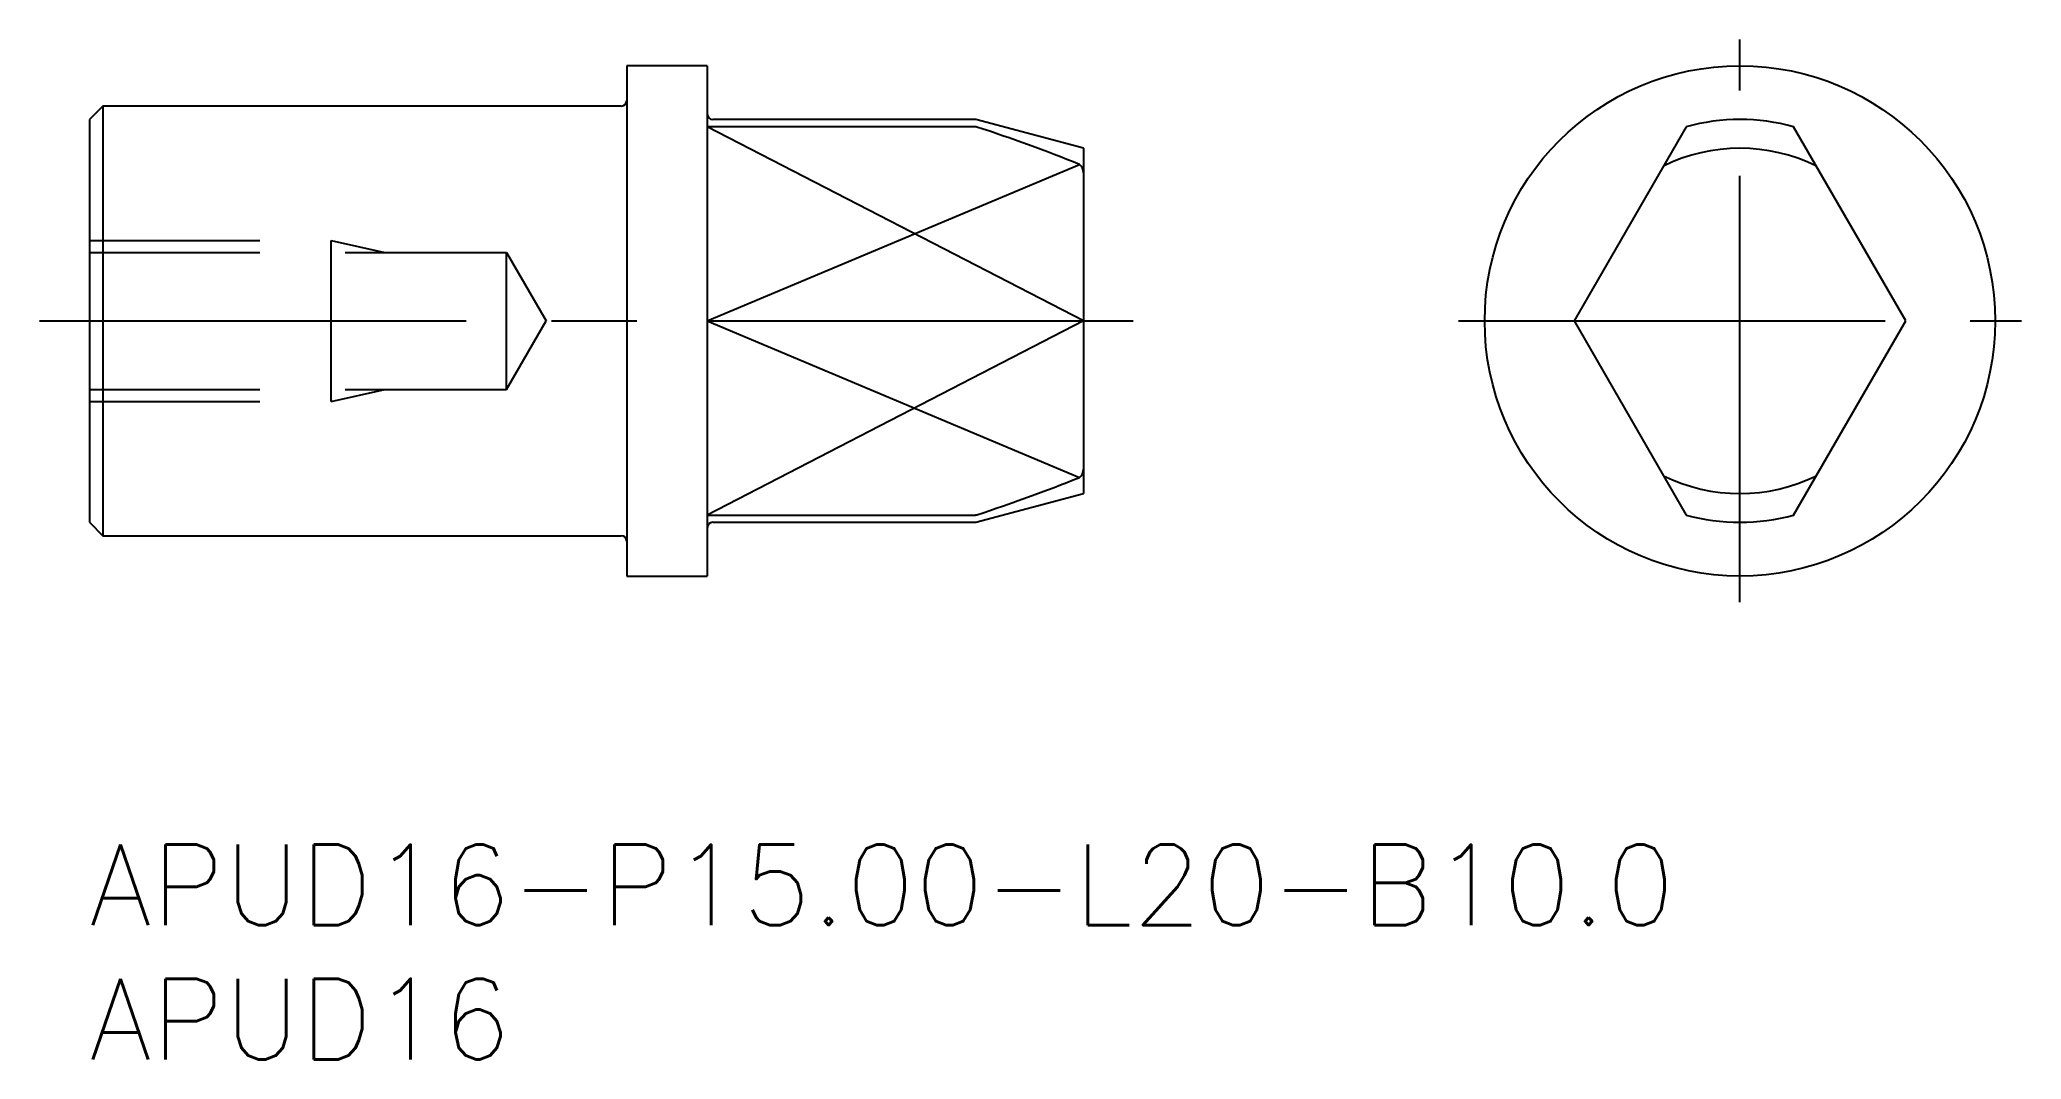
# Model space of a CAD drawing. Extents: x -1.8 to 71.9, y -8 to 30.
import ezdxf

# ---------------------------------------------------------------- set-up
doc = ezdxf.new("R2010")
doc.units = 0
doc.header["$LTSCALE"] = 0.5
doc.linetypes.add('CENTER', pattern=[50.8, 31.75, -6.35, 6.35, -6.35])
doc.linetypes.add('DASHED', pattern=[19.05, 12.7, -6.35])
for name, color, linetype in [('MSM_CENTER', 1, 'CENTER'), ('MSM_CONTINUOUS', 7, 'CONTINUOUS'), ('MSM_DASHED', 4, 'DASHED'), ('MSM_NARROW', 5, 'CONTINUOUS'), ('MSM_PART_NUMBER', 7, 'CONTINUOUS')]:
    doc.layers.add(name, color=color, linetype=linetype)
doc.styles.get("Standard").update_dxf_attribs({"font": 'txt.shx', "height": 1.5, "bigfont": 'bigfont.shx'})

# ---------------------------------------------------------------- blocks, each defined once
blk = doc.blocks.new('*U22')
at = {"layer": 'MSM_PART_NUMBER'}
blk.add_text('APUD16-P15.00-L20-B10.0', height=3, dxfattribs=at).set_placement((0, -3))
blk = doc.blocks.new('*U23')
at = {"layer": 'MSM_PART_NUMBER'}
blk.add_text('APUD16', height=3, dxfattribs=at).set_placement((0, -8))

msp = doc.modelspace()

# ---------------------------------------------------------------- linework, layer by layer
at = {"layer": 'MSM_CENTER'}
for p, q in [((61.433, 9.025), (61.433, 29.975)), ((-1.85, 19.5), (38.85, 19.5)), ((50.958, 19.5), (71.908, 19.5))]:
    msp.add_line(p, q, dxfattribs=at)
at = {"layer": 'MSM_CONTINUOUS'}
for p, q in [((23, 29), (20, 29)), ((20, 29), (20, 10)), ((23, 29), (23, 10)), ((0.5, 27.5), (0, 27)), ((19.8, 27.5), (0.5, 27.5)), ((0.5, 27.5), (0.5, 11.5)), ((0, 27), (0, 12)), ((32.974, 26.728), (23, 26.728)), ((33, 27), (23.2, 27)), ((37, 25.928), (33, 27)), ((59.433, 26.728), (55.259, 19.5)), ((67.606, 19.5), (63.433, 26.728)), ((37, 25.928), (37, 13.072)), ((23, 19.5), (37, 19.5)), ((55.259, 19.5), (59.433, 12.272)), ((63.433, 12.272), (67.606, 19.5)), ((33, 12), (37, 13.072)), ((0, 12), (0.5, 11.5)), ((23, 12.272), (32.974, 12.272)), ((23.2, 12), (33, 12)), ((0.5, 11.5), (19.8, 11.5)), ((20, 10), (23, 10))]:
    msp.add_line(p, q, dxfattribs=at)
msp.add_circle((61.433, 19.5), 9.5, dxfattribs=at)
for centre, radius, start, end in [((19.8, 27.7), 0.2, 270, 0), ((23.2, 27.2), 0.2, 180, 270), ((32.882, 25.999), 0.736, 78.71915, 82.80521), ((14.747, -29.388), 59.011, 68.00096, 71.95585), ((61.433, 19.5), 7.5, 74.53399, 105.46601), ((61.433, 19.5), 6.428, 63.72748, 116.27252), ((36.656, 25.042), 0.345, 356.02879, 55.39457), ((14.747, 68.388), 59.011, 288.04415, 291.99904), ((36.656, 13.958), 0.345, 304.60543, 3.97121), ((61.433, 19.5), 6.428, 243.72748, 296.27252), ((23.2, 11.8), 0.2, 90, 180), ((32.882, 13.001), 0.736, 277.19479, 281.28085), ((61.433, 19.5), 7.5, 254.53399, 285.46601), ((19.8, 11.3), 0.2, 0, 90)]:
    msp.add_arc(centre, radius, start, end, dxfattribs=at)
at = {"layer": 'MSM_DASHED'}
for p, q in [((0, 22.5), (9, 22.5)), ((9, 16.5), (9, 22.5)), ((9, 22.5), (11, 22.05)), ((0, 22.05), (15.528, 22.05)), ((15.528, 22.05), (17, 19.5)), ((15.528, 16.95), (15.528, 22.05)), ((15.528, 16.95), (17, 19.5)), ((0, 16.95), (15.528, 16.95)), ((0, 16.5), (9, 16.5)), ((9, 16.5), (11, 16.95))]:
    msp.add_line(p, q, dxfattribs=at)
at = {"layer": 'MSM_NARROW'}
for p, q in [((37, 19.5), (23, 26.728)), ((23, 19.5), (36.852, 25.326)), ((23, 19.5), (36.852, 13.674)), ((37, 19.5), (23, 12.272))]:
    msp.add_line(p, q, dxfattribs=at)

# ---------------------------------------------------------------- block references
at = {"layer": 'MSM_CONTINUOUS'}
for name in ['*U22', '*U23']:
    msp.add_blockref(name, (0, 0), dxfattribs=at)

doc.saveas('drawing.dxf')
